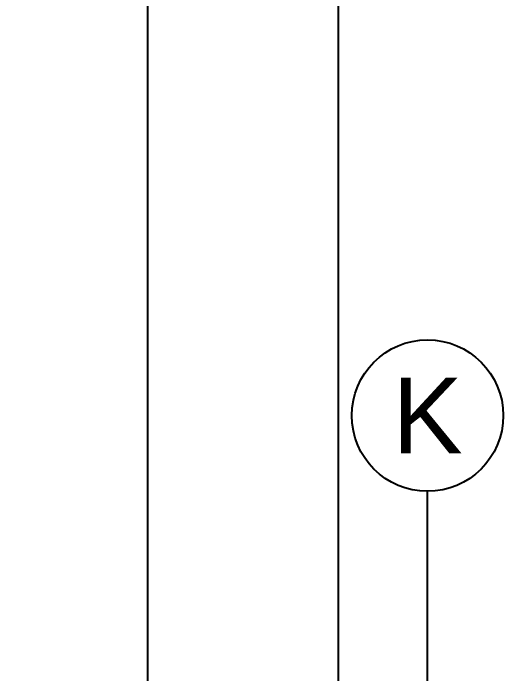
# Model space of a CAD drawing. Header units: inches. Extents: x 129892 to 140765, y 18172 to 24435.
# Drawn here: x 131870.5 to 132102.8, y 22643.2 to 22948.4 of the extents above; entities that cross this region are included whole.
import ezdxf

# ---------------------------------------------------------------- set-up
doc = ezdxf.new("R2010")
doc.units = ezdxf.units.IN
doc.header["$MEASUREMENT"] = 0
doc.header["$PDMODE"] = 66
doc.styles.add('EXCELSIOR', font='dim.shx', dxfattribs={"height": 45})
doc.styles.add('JD', font='dim.shx', dxfattribs={"height": 35})
doc.dimstyles.new('EXCELSIOR', dxfattribs={"dimtxt": 50, "dimasz": 15, "dimexe": 20, "dimexo": 20, "dimgap": 10, "dimtad": 1, "dimdec": 0, "dimtxsty": 'EXCELSIOR', "dimblk": 'OBLIQUE', "dimcen": 2.5, "dimclrd": 1, "dimclre": 1, "dimclrt": 1, "dimadec": 0, "dimazin": 0, "dimtfac": 1, "dimtdec": 0, "dimtofl": 0, "dimtmove": 0, "dimatfit": 3, "dimfxl": 0, "dimlwd": 25, "dimarcsym": 0})
doc.dimstyles.new('JD DIM', dxfattribs={"dimtxt": 50, "dimasz": 15, "dimexe": 20, "dimexo": 20, "dimgap": 10, "dimtad": 1, "dimdec": 0, "dimtxsty": 'JD', "dimblk": 'OBLIQUE', "dimcen": 2.5, "dimclrd": 1, "dimclre": 1, "dimclrt": 1, "dimadec": 0, "dimazin": 0, "dimtfac": 1, "dimtdec": 0, "dimtofl": 0, "dimtmove": 0, "dimatfit": 3, "dimfxl": 0, "dimlwd": 25, "dimarcsym": 0})

# ---------------------------------------------------------------- blocks, each defined once
blk = doc.blocks.new('_OBLIQUE')
at = {"color": 0, "linetype": 'ByBlock'}
blk.add_line((-0.5, -0.5), (0.5, 0.5), dxfattribs=at)
blk = doc.blocks.new('*D179')
at = {"color": 1, "lineweight": -2}
for p, q in [((132000.88, 24024.99), (131912.48, 24024.99)), ((132000.88, 22524.99), (131912.48, 22524.99))]:
    blk.add_line(p, q, dxfattribs=at)
at = {"color": 1, "lineweight": 25}
blk.add_line((131932.48, 24024.99), (131932.48, 22524.99), dxfattribs=at)
at = {"layer": 'Defpoints', "color": 0}
for p in [(132020.88, 24024.99), (131932.48, 22524.99), (132020.88, 22524.99)]:
    blk.add_point(p, dxfattribs=at)
at = {"color": 1, "lineweight": 25, "xscale": 15, "yscale": 15, "zscale": 15}
for p, rotation in [((131932.48, 24024.99), 90), ((131932.48, 22524.99), 270)]:
    blk.add_blockref('_OBLIQUE', p, dxfattribs=dict(at, rotation=rotation))
at = {"color": 1, "insert": (131899.98, 23274.99), "char_height": 45, "attachment_point": 5, "rotation": 90, "style": 'EXCELSIOR'}
blk.add_mtext('1500', dxfattribs=at)

msp = doc.modelspace()

# ---------------------------------------------------------------- linework, layer by layer
msp.add_lwpolyline([(132020.88, 21727.49), (132020.88, 24024.99), (135113.65, 24024.99)])
at = {"color": 122}
msp.add_circle((132061.99, 22762.49), 35, dxfattribs=at)

# ---------------------------------------------------------------- texts
at = {"insert": (132061.99, 22762.49), "char_height": 35, "width": 100, "attachment_point": 5, "style": 'JD'}
msp.add_mtext('{\\fArial|b0|i0|c0|p34;\\C122;K}', dxfattribs=at)

# ---------------------------------------------------------------- dimensions: what is measured, and where the dimension line sits
dim = msp.add_linear_dim(base=(131932.48, 22524.99), p1=(132020.88, 24024.99), p2=(132020.88, 22524.99), angle=90, dimstyle='EXCELSIOR')
dim.commit()
dim.dimension.update_dxf_attribs({"geometry": '*D179', "text_midpoint": (131899.98, 23274.99)})

# ---------------------------------------------------------------- leaders
at = {"color": 122}
msp.add_leader([(132061.99, 22528.43), (132061.99, 22727.49)], dimstyle='JD DIM', override={"dimasz": 25, "dimgap": 10, "dimtad": 0, "dimclrd": 122, "dimfxl": 4}, dxfattribs=at)

doc.saveas('drawing.dxf')
